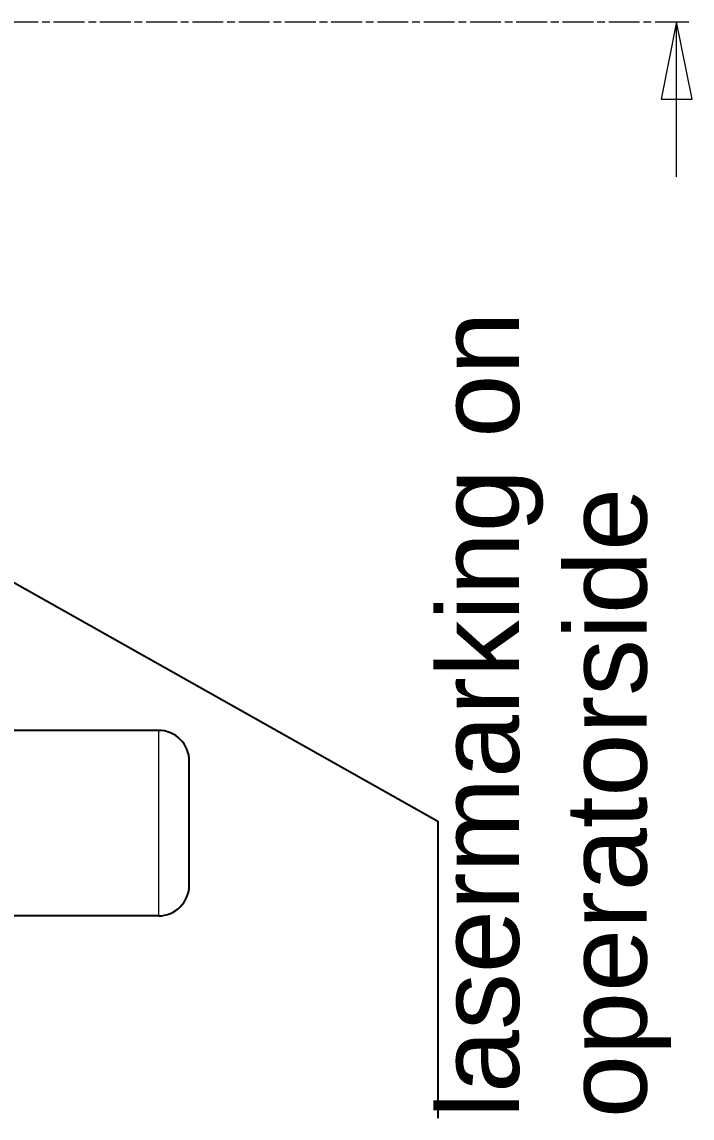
# Model space of a CAD drawing. Header units: millimetres. Extents: x 0 to 1486, y 0 to 1051.
# Drawn here: x 1110.2 to 1164.4, y 122.6 to 211.2 of the extents above; entities that cross this region are included whole.
import ezdxf

# ---------------------------------------------------------------- set-up
doc = ezdxf.new("R2010")
doc.units = ezdxf.units.MM
doc.header["$LTSCALE"] = 1.25
doc.linetypes.add('CHAIN', pattern=[0.3543, 0.2362, -0.0295, 0.0591, -0.0295])
doc.linetypes.add('LONG_DASH_DOTTED', pattern=[0.3001, 0.2362, -0.0295, 0.0049, -0.0295])
for name, color, linetype, lineweight, true_color in [('Schnittansichtslinien(DIN)', 7, 'LONG_DASH_DOTTED', 9, 0x262659), ('Sichtbare Kanten(DIN)', 7, 'Continuous', 25, 0x262659), ('Sichtbare tangentiale Kanten(DIN)', 7, 'Continuous', 15, 0x1a1a3e), ('Symbole(DIN)', 7, 'Continuous', 15, 0x262659)]:
    doc.layers.add(name, color=color, linetype=linetype, lineweight=lineweight, true_color=true_color)
doc.styles.add('Aktuell-DINGroßer Text', font='arial.ttf')
doc.dimstyles.new('STANDARD-DIN$7', dxfattribs={"dimscale": 1.25, "dimtxt": 5.25, "dimasz": 2.5, "dimexe": 3.175, "dimexo": 0, "dimgap": 0.8, "dimtad": 1, "dimrnd": 1e-08, "dimtxsty": 'Aktuell-DINGroßer Text', "dimcen": 0.09, "dimdle": 10, "dimclrd": 256, "dimclre": 256, "dimclrt": 256, "dimazin": 2, "dimtfac": 0.666667, "dimtmove": 0, "dimatfit": 3, "dimfxl": 1, "dimtolj": 1, "dimlwd": 25, "dimlwe": 25, "dimarcsym": 0})

# ---------------------------------------------------------------- blocks, each defined once
blk = doc.blocks.new('2DTransSchnitt1')
at = {"layer": 'Schnittansichtslinien(DIN)', "linetype": 'CHAIN', "ltscale": 6.756708}
blk.add_line((118.191, 168.986), (931.317, 168.986), dxfattribs=at)
at = {"layer": 'Schnittansichtslinien(DIN)', "linetype": 'Continuous'}
for p, q in [((930.52, 168.986), (929.52, 163.986)), ((930.52, 163.986), (930.52, 168.986)), ((931.52, 163.986), (930.52, 168.986)), ((929.52, 163.986), (931.52, 163.986)), ((930.52, 158.954), (930.52, 163.986))]:
    blk.add_line(p, q, dxfattribs=at)
at = {"layer": 'Schnittansichtslinien(DIN)', "linetype": 'Continuous', "lineweight": 20}
blk.add_line((929.723, 168.986), (931.317, 168.986), dxfattribs=at)
at = {"layer": 'Schnittansichtslinien(DIN)', "linetype": 'Continuous', "flags": 128}
blk.add_lwpolyline([(931.52, 163.986), (930.52, 168.986), (929.52, 163.986), (931.52, 163.986)], dxfattribs=at)
at = {"layer": 'Schnittansichtslinien(DIN)'}
blk.add_solid([(931.52, 163.986), (930.52, 168.986), (929.52, 163.986), (931.52, 163.986)], dxfattribs=at)

msp = doc.modelspace()

# ---------------------------------------------------------------- linework, layer by layer
at = {"layer": 'Sichtbare Kanten(DIN)'}
for p, q in [((1121.2485, 153.9489), (1108.7485, 153.9489)), ((1123.7485, 141.4489), (1123.7485, 151.4489)), ((1121.2485, 138.9489), (1107.5228, 138.9489))]:
    msp.add_line(p, q, dxfattribs=at)
for centre, start, end in [((1121.2485, 151.4489), 0, 90), ((1121.2485, 141.4489), 270, 0)]:
    msp.add_arc(centre, 2.5, start, end, dxfattribs=at)
at = {"layer": 'Sichtbare tangentiale Kanten(DIN)'}
msp.add_line((1121.2485, 153.9489), (1121.2485, 138.9489), dxfattribs=at)

# ---------------------------------------------------------------- block references
at = {"layer": 'Schnittansichtslinien(DIN)', "xscale": 1.25, "yscale": 1.25, "zscale": 1.25}
msp.add_blockref('2DTransSchnitt1', (0, 0), dxfattribs=at)

# ---------------------------------------------------------------- texts
at = {"layer": 'Symbole(DIN)', "color": 179, "true_color": 0x262659, "insert": (1143.8354, 122.596), "char_height": 6.5625, "width": 67.755806, "attachment_point": 1, "rotation": 90, "line_spacing_factor": 0.944221, "style": 'Aktuell-DINGroßer Text'}
msp.add_mtext('\\fArial|b0|i0;lasermarking on \\P\\fArial|b0|i0;operatorside', dxfattribs=at)

# ---------------------------------------------------------------- leaders
at = {"layer": 'Symbole(DIN)', "color": 179, "linetype": 'Continuous', "lineweight": 25, "true_color": 0x262659}
msp.add_leader([(1105.7485, 168.0527), (1143.8354, 146.6121), (1143.8354, 122.596)], dimstyle='STANDARD-DIN$7', override={"dimtad": 0}, dxfattribs=at)

doc.saveas('drawing.dxf')
